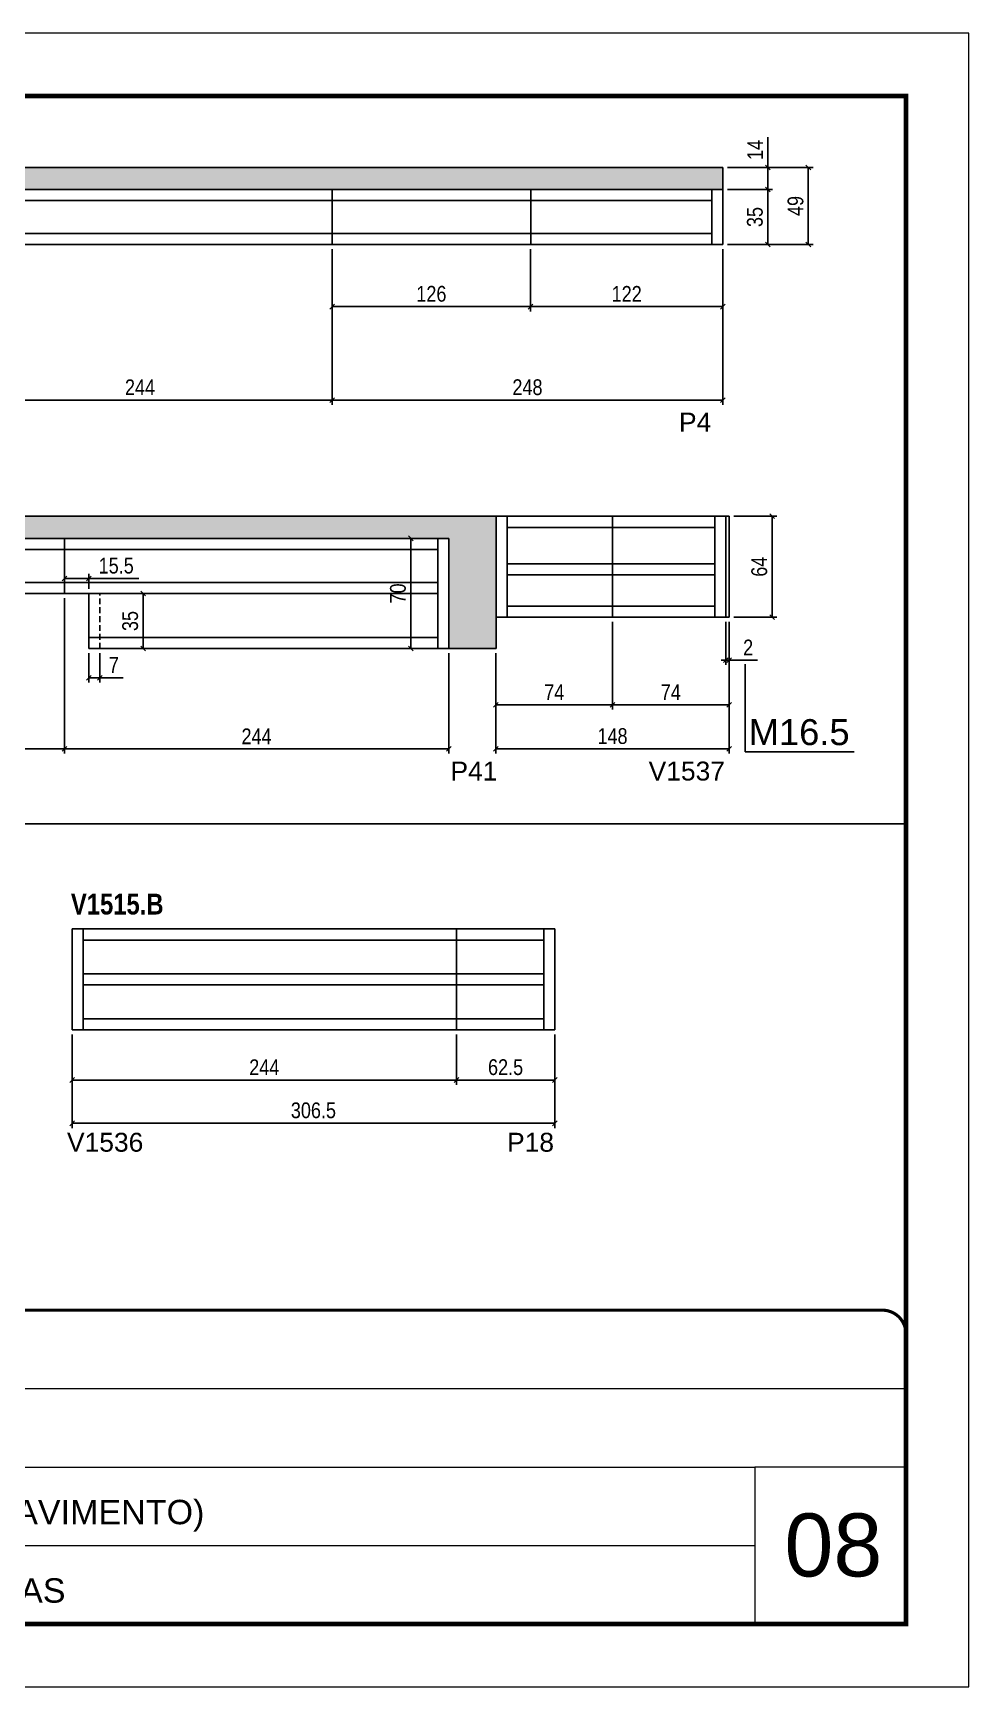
# Model space of a CAD drawing. Extents: x 3309 to 9563, y -2522 to 14608.
# Drawn here: x 8969 to 9563, y 12409 to 13459 of the extents above; entities that cross this region are included whole.
import ezdxf

# ---------------------------------------------------------------- set-up
doc = ezdxf.new("R2010")
doc.units = 0
for name, pattern in [('CONTINUO', [0]), ('DASHED', [0.75, 0.5, -0.25]), ('HIDDEN', [0.375, 0.25, -0.125])]:
    doc.linetypes.add(name, pattern=pattern)
for name, color, linetype in [('5', 5, 'Continuous'), ('COTA', 241, 'Continuous'), ('NOMENCLATURA', 7, 'Continuous'), ('Painéis', 200, 'Continuous'), ('SARR_2.2x7', 40, 'Continuous')]:
    doc.layers.add(name, color=color, linetype=linetype)
for name, color, linetype, lineweight in [('CARIMBO', 255, 'Continuous', 9), ('Folhas', 255, 'Continuous', 9), ('SARRAFO DE PRESSAO', 251, 'DASHED', 9)]:
    doc.layers.add(name, color=color, linetype=linetype, lineweight=lineweight)
doc.styles.add('ARIAL', font='arial.ttf')
doc.styles.add('COTA TECNICA', font='techl___.ttf', dxfattribs={"height": 10})
doc.styles.get("Standard").update_dxf_attribs({"font": 'arial.ttf'})
doc.styles.add('TECNICA', font='techb___.ttf', dxfattribs={"height": 10})
doc.dimstyles.new('PAINEL', dxfattribs={"dimtxt": 10, "dimasz": 3, "dimexe": 3, "dimexo": 3, "dimgap": 3, "dimtad": 1, "dimdec": 1, "dimzin": 12, "dimdsep": 46, "dimtxsty": 'COTA TECNICA', "dimblk1": 'OBLIQUE', "dimblk2": 'OBLIQUE', "dimsah": 1, "dimcen": 0.9, "dimclrd": 4, "dimclre": 4, "dimclrt": 240, "dimadec": 1, "dimazin": 3, "dimtfac": 1, "dimtdec": 1, "dimtmove": 0, "dimatfit": 3, "dimfxl": 1, "dimtolj": 1, "dimtzin": 12, "dimarcsym": 0})

# ---------------------------------------------------------------- blocks, each defined once
blk = doc.blocks.new('9999999999')
at = {"color": 30, "linetype": 'CONTINUO'}
for p, q in [((98564.6, 34379.6), (99584, 34379.6)), ((98564.6, 34329.8), (99488, 34329.8)), ((99584, 34329.8), (99488, 34329.8)), ((99488, 34329.8), (99488, 34230.2)), ((98564.6, 34280), (99488, 34280))]:
    blk.add_line(p, q, dxfattribs=at)
at = {"color": 30, "linetype": 'CONTINUO', "const_width": 2}
blk.add_lwpolyline([(99584, 34230.2), (99584, 34414.4, 0.414214), (99569, 34429.4), (98229, 34429.4, 0.414214), (98214, 34414.4), (98214, 34245.2, 0.414214), (98229, 34230.2), (99584, 34230.2)], format="xyb", dxfattribs=at)
at = {"layer": 'Folhas'}
blk.add_lwpolyline([(98139, 34190.2), (99624, 34190.2), (99624, 35240.2), (98139, 35240.2)], close=True, dxfattribs=at)
at = {"layer": 'Folhas', "color": 30, "const_width": 3}
blk.add_lwpolyline([(98214, 34230.2), (99584, 34230.2), (99584, 35200.2), (98214, 35200.2)], close=True, dxfattribs=at)
at = {"color": 7, "linetype": 'Continuous', "ltscale": 5, "style": 'ARIAL'}
for s, p in [('TIPO (7° AO 21° PAVIMENTO)', (98837.7, 34293.5)), ('LATERAIS DE VIGAS', (98837.7, 34243.7))]:
    blk.add_text(s, height=15.483, dxfattribs=at).set_placement(p)
blk = doc.blocks.new('_Oblique')
at = {"color": 0, "linetype": 'ByBlock', "lineweight": -2}
blk.add_line((-0.5, -0.5), (0.5, 0.5), dxfattribs=at)
blk = doc.blocks.new('*D1583')
at = {"layer": 'COTA', "color": 4, "lineweight": -2, "transparency": 16777216}
for p, q in [((8914.6, 13322), (8914.6, 13223.3)), ((9158.6, 13322), (9158.6, 13223.3)), ((8914.6, 13226.3), (9158.6, 13226.3))]:
    blk.add_line(p, q, dxfattribs=at)
at = {"layer": 'Defpoints', "color": 0, "transparency": 16777216}
for p in [(8914.6, 13325), (9158.6, 13325), (9158.6, 13226.3)]:
    blk.add_point(p, dxfattribs=at)
at = {"layer": 'COTA', "color": 4, "lineweight": -2, "transparency": 16777216, "xscale": 3, "yscale": 3, "zscale": 3, "rotation": 180}
blk.add_blockref('_Oblique', (8914.6, 13226.3), dxfattribs=at)
at = {"layer": 'COTA', "color": 4, "lineweight": -2, "transparency": 16777216, "xscale": 3, "yscale": 3, "zscale": 3}
blk.add_blockref('_Oblique', (9158.6, 13226.3), dxfattribs=at)
at = {"layer": 'COTA', "color": 240, "transparency": 16777216, "insert": (9036.6, 13234.4), "char_height": 10, "attachment_point": 5, "style": 'COTA TECNICA'}
blk.add_mtext('\\A1;244', dxfattribs=at)
blk = doc.blocks.new('*D1584')
at = {"layer": 'COTA', "color": 4, "lineweight": -2, "transparency": 16777216}
for p, q in [((9158.6, 13322), (9158.6, 13223.3)), ((9406.6, 13322), (9406.6, 13223.3)), ((9158.6, 13226.3), (9406.6, 13226.3))]:
    blk.add_line(p, q, dxfattribs=at)
at = {"layer": 'Defpoints', "color": 0, "transparency": 16777216}
for p in [(9158.6, 13325), (9406.6, 13325), (9406.6, 13226.3)]:
    blk.add_point(p, dxfattribs=at)
at = {"layer": 'COTA', "color": 4, "lineweight": -2, "transparency": 16777216, "xscale": 3, "yscale": 3, "zscale": 3, "rotation": 180}
blk.add_blockref('_Oblique', (9158.6, 13226.3), dxfattribs=at)
at = {"layer": 'COTA', "color": 4, "lineweight": -2, "transparency": 16777216, "xscale": 3, "yscale": 3, "zscale": 3}
blk.add_blockref('_Oblique', (9406.6, 13226.3), dxfattribs=at)
at = {"layer": 'COTA', "color": 240, "transparency": 16777216, "insert": (9282.6, 13234.4), "char_height": 10, "attachment_point": 5, "style": 'COTA TECNICA'}
blk.add_mtext('\\A1;248', dxfattribs=at)
blk = doc.blocks.new('*D1588')
at = {"layer": 'COTA', "color": 4, "lineweight": -2, "transparency": 16777216}
for p, q in [((9158.6, 13322), (9158.6, 13282.6)), ((9284.6, 13322), (9284.6, 13282.6)), ((9158.6, 13285.6), (9284.6, 13285.6))]:
    blk.add_line(p, q, dxfattribs=at)
at = {"layer": 'Defpoints', "color": 0, "transparency": 16777216}
for p in [(9158.6, 13325), (9284.6, 13325), (9284.6, 13285.6)]:
    blk.add_point(p, dxfattribs=at)
at = {"layer": 'COTA', "color": 4, "lineweight": -2, "transparency": 16777216, "xscale": 3, "yscale": 3, "zscale": 3, "rotation": 180}
blk.add_blockref('_Oblique', (9158.6, 13285.6), dxfattribs=at)
at = {"layer": 'COTA', "color": 4, "lineweight": -2, "transparency": 16777216, "xscale": 3, "yscale": 3, "zscale": 3}
blk.add_blockref('_Oblique', (9284.6, 13285.6), dxfattribs=at)
at = {"layer": 'COTA', "color": 240, "transparency": 16777216, "insert": (9221.6, 13293.7), "char_height": 10, "attachment_point": 5, "style": 'COTA TECNICA'}
blk.add_mtext('\\A1;126', dxfattribs=at)
blk = doc.blocks.new('*D1589')
at = {"layer": 'COTA', "color": 4, "lineweight": -2, "transparency": 16777216}
for p, q in [((9284.6, 13322), (9284.6, 13282.6)), ((9406.6, 13322), (9406.6, 13282.6)), ((9284.6, 13285.6), (9406.6, 13285.6))]:
    blk.add_line(p, q, dxfattribs=at)
at = {"layer": 'Defpoints', "color": 0, "transparency": 16777216}
for p in [(9284.6, 13325), (9406.6, 13325), (9406.6, 13285.6)]:
    blk.add_point(p, dxfattribs=at)
at = {"layer": 'COTA', "color": 4, "lineweight": -2, "transparency": 16777216, "xscale": 3, "yscale": 3, "zscale": 3, "rotation": 180}
blk.add_blockref('_Oblique', (9284.6, 13285.6), dxfattribs=at)
at = {"layer": 'COTA', "color": 4, "lineweight": -2, "transparency": 16777216, "xscale": 3, "yscale": 3, "zscale": 3}
blk.add_blockref('_Oblique', (9406.6, 13285.6), dxfattribs=at)
at = {"layer": 'COTA', "color": 240, "transparency": 16777216, "insert": (9345.6, 13293.7), "char_height": 10, "attachment_point": 5, "style": 'COTA TECNICA'}
blk.add_mtext('\\A1;122', dxfattribs=at)
blk = doc.blocks.new('*D1591')
at = {"layer": 'COTA', "color": 4, "lineweight": -2, "transparency": 16777216}
for p, q in [((9409.6, 13360), (9438.2, 13360)), ((9435.2, 13360), (9435.2, 13325)), ((9409.6, 13325), (9438.2, 13325))]:
    blk.add_line(p, q, dxfattribs=at)
at = {"layer": 'Defpoints', "color": 0, "transparency": 16777216}
for p in [(9406.6, 13360), (9406.6, 13325), (9435.2, 13325)]:
    blk.add_point(p, dxfattribs=at)
at = {"layer": 'COTA', "color": 4, "lineweight": -2, "transparency": 16777216, "xscale": 3, "yscale": 3, "zscale": 3}
for p, rotation in [((9435.2, 13360), 90), ((9435.2, 13325), 270)]:
    blk.add_blockref('_Oblique', p, dxfattribs=dict(at, rotation=rotation))
at = {"layer": 'COTA', "color": 240, "transparency": 16777216, "insert": (9427, 13342.5), "char_height": 10, "attachment_point": 5, "rotation": 90, "style": 'COTA TECNICA'}
blk.add_mtext('\\A1;35', dxfattribs=at)
blk = doc.blocks.new('*D1592')
at = {"layer": 'COTA', "color": 4, "lineweight": -2, "transparency": 16777216}
for p, q in [((9435.2, 13374), (9435.2, 13393.1)), ((9409.6, 13374), (9438.2, 13374)), ((9435.2, 13360), (9435.2, 13374)), ((9409.6, 13360), (9438.2, 13360))]:
    blk.add_line(p, q, dxfattribs=at)
at = {"layer": 'Defpoints', "color": 0, "transparency": 16777216}
for p in [(9406.6, 13374), (9435.2, 13374), (9406.6, 13360)]:
    blk.add_point(p, dxfattribs=at)
at = {"layer": 'COTA', "color": 4, "lineweight": -2, "transparency": 16777216, "xscale": 3, "yscale": 3, "zscale": 3}
for p, rotation in [((9435.2, 13374), 90), ((9435.2, 13360), 270)]:
    blk.add_blockref('_Oblique', p, dxfattribs=dict(at, rotation=rotation))
at = {"layer": 'COTA', "color": 240, "transparency": 16777216, "insert": (9427.2, 13385.1), "char_height": 10, "attachment_point": 5, "rotation": 90, "style": 'COTA TECNICA'}
blk.add_mtext('\\A1;14', dxfattribs=at)
blk = doc.blocks.new('*D1593')
at = {"layer": 'COTA', "color": 4, "lineweight": -2, "transparency": 16777216}
for p, q in [((9409.6, 13374), (9463.9, 13374)), ((9460.9, 13325), (9460.9, 13374)), ((9409.6, 13325), (9463.9, 13325))]:
    blk.add_line(p, q, dxfattribs=at)
at = {"layer": 'Defpoints', "color": 0, "transparency": 16777216}
for p in [(9406.6, 13374), (9460.9, 13374), (9406.6, 13325)]:
    blk.add_point(p, dxfattribs=at)
at = {"layer": 'COTA', "color": 4, "lineweight": -2, "transparency": 16777216, "xscale": 3, "yscale": 3, "zscale": 3}
for p, rotation in [((9460.9, 13374), 90), ((9460.9, 13325), 270)]:
    blk.add_blockref('_Oblique', p, dxfattribs=dict(at, rotation=rotation))
at = {"layer": 'COTA', "color": 240, "transparency": 16777216, "insert": (9452.8, 13349.5), "char_height": 10, "attachment_point": 5, "rotation": 90, "style": 'COTA TECNICA'}
blk.add_mtext('\\A1;49', dxfattribs=at)
blk = doc.blocks.new('*D1594')
at = {"layer": 'COTA', "color": 4, "lineweight": -2, "transparency": 16777216}
for p, q in [((9413.6, 13152.5), (9440.9, 13152.5)), ((9437.9, 13088.5), (9437.9, 13152.5)), ((9413.6, 13088.5), (9440.9, 13088.5))]:
    blk.add_line(p, q, dxfattribs=at)
at = {"layer": 'Defpoints', "color": 0, "transparency": 16777216}
for p in [(9410.6, 13152.5), (9437.9, 13152.5), (9410.6, 13088.5)]:
    blk.add_point(p, dxfattribs=at)
at = {"layer": 'COTA', "color": 4, "lineweight": -2, "transparency": 16777216, "xscale": 3, "yscale": 3, "zscale": 3}
for p, rotation in [((9437.9, 13152.5), 90), ((9437.9, 13088.5), 270)]:
    blk.add_blockref('_Oblique', p, dxfattribs=dict(at, rotation=rotation))
at = {"layer": 'COTA', "color": 240, "transparency": 16777216, "insert": (9429.8, 13120.5), "char_height": 10, "attachment_point": 5, "rotation": 90, "style": 'COTA TECNICA'}
blk.add_mtext('\\A1;64', dxfattribs=at)
blk = doc.blocks.new('*D1595')
at = {"layer": 'COTA', "color": 4, "lineweight": -2, "transparency": 16777216}
for p, q in [((9410.6, 13085.5), (9410.6, 13001.8)), ((9262.6, 13065.5), (9262.6, 13001.8)), ((9410.6, 13004.8), (9262.6, 13004.8))]:
    blk.add_line(p, q, dxfattribs=at)
at = {"layer": 'Defpoints', "color": 0, "transparency": 16777216}
for p in [(9410.6, 13088.5), (9262.6, 13068.5), (9262.6, 13004.8)]:
    blk.add_point(p, dxfattribs=at)
at = {"layer": 'COTA', "color": 4, "lineweight": -2, "transparency": 16777216, "xscale": 3, "yscale": 3, "zscale": 3, "rotation": 180}
blk.add_blockref('_Oblique', (9262.6, 13004.8), dxfattribs=at)
at = {"layer": 'COTA', "color": 4, "lineweight": -2, "transparency": 16777216, "xscale": 3, "yscale": 3, "zscale": 3}
blk.add_blockref('_Oblique', (9410.6, 13004.8), dxfattribs=at)
at = {"layer": 'COTA', "color": 240, "transparency": 16777216, "insert": (9336.6, 13012.9), "char_height": 10, "attachment_point": 5, "style": 'COTA TECNICA'}
blk.add_mtext('\\A1;148', dxfattribs=at)
blk = doc.blocks.new('*D1597')
at = {"layer": 'COTA', "color": 4, "lineweight": -2, "transparency": 16777216}
for p, q in [((9336.6, 13085.5), (9336.6, 13029.8)), ((9410.6, 13085.5), (9410.6, 13029.8)), ((9410.6, 13032.8), (9336.6, 13032.8))]:
    blk.add_line(p, q, dxfattribs=at)
at = {"layer": 'Defpoints', "color": 0, "transparency": 16777216}
for p in [(9336.6, 13088.5), (9410.6, 13088.5), (9336.6, 13032.8)]:
    blk.add_point(p, dxfattribs=at)
at = {"layer": 'COTA', "color": 4, "lineweight": -2, "transparency": 16777216, "xscale": 3, "yscale": 3, "zscale": 3, "rotation": 180}
blk.add_blockref('_Oblique', (9336.6, 13032.8), dxfattribs=at)
at = {"layer": 'COTA', "color": 4, "lineweight": -2, "transparency": 16777216, "xscale": 3, "yscale": 3, "zscale": 3}
blk.add_blockref('_Oblique', (9410.6, 13032.8), dxfattribs=at)
at = {"layer": 'COTA', "color": 240, "transparency": 16777216, "insert": (9373.6, 13040.8), "char_height": 10, "attachment_point": 5, "style": 'COTA TECNICA'}
blk.add_mtext('\\A1;74', dxfattribs=at)
blk = doc.blocks.new('*D1598')
at = {"layer": 'COTA', "color": 4, "lineweight": -2, "transparency": 16777216}
for p, q in [((9336.6, 13085.5), (9336.6, 13029.8)), ((9262.6, 13065.5), (9262.6, 13029.8)), ((9336.6, 13032.8), (9262.6, 13032.8))]:
    blk.add_line(p, q, dxfattribs=at)
at = {"layer": 'Defpoints', "color": 0, "transparency": 16777216}
for p in [(9336.6, 13088.5), (9262.6, 13068.5), (9262.6, 13032.8)]:
    blk.add_point(p, dxfattribs=at)
at = {"layer": 'COTA', "color": 4, "lineweight": -2, "transparency": 16777216, "xscale": 3, "yscale": 3, "zscale": 3, "rotation": 180}
blk.add_blockref('_Oblique', (9262.6, 13032.8), dxfattribs=at)
at = {"layer": 'COTA', "color": 4, "lineweight": -2, "transparency": 16777216, "xscale": 3, "yscale": 3, "zscale": 3}
blk.add_blockref('_Oblique', (9336.6, 13032.8), dxfattribs=at)
at = {"layer": 'COTA', "color": 240, "transparency": 16777216, "insert": (9299.6, 13040.8), "char_height": 10, "attachment_point": 5, "style": 'COTA TECNICA'}
blk.add_mtext('\\A1;74', dxfattribs=at)
blk = doc.blocks.new('*D1596')
at = {"layer": 'COTA', "color": 4, "lineweight": -2, "transparency": 16777216}
for p, q in [((8988.6, 13100.5), (8988.6, 13001.8)), ((9232.6, 13065.5), (9232.6, 13001.8)), ((9232.6, 13004.8), (8988.6, 13004.8))]:
    blk.add_line(p, q, dxfattribs=at)
at = {"layer": 'Defpoints', "color": 0, "transparency": 16777216}
for p in [(8988.6, 13103.5), (9232.6, 13068.5), (8988.6, 13004.8)]:
    blk.add_point(p, dxfattribs=at)
at = {"layer": 'COTA', "color": 4, "lineweight": -2, "transparency": 16777216, "xscale": 3, "yscale": 3, "zscale": 3, "rotation": 180}
blk.add_blockref('_Oblique', (8988.6, 13004.8), dxfattribs=at)
at = {"layer": 'COTA', "color": 4, "lineweight": -2, "transparency": 16777216, "xscale": 3, "yscale": 3, "zscale": 3}
blk.add_blockref('_Oblique', (9232.6, 13004.8), dxfattribs=at)
at = {"layer": 'COTA', "color": 240, "transparency": 16777216, "insert": (9110.6, 13012.8), "char_height": 10, "attachment_point": 5, "style": 'COTA TECNICA'}
blk.add_mtext('\\A1;244', dxfattribs=at)
blk = doc.blocks.new('*D1605')
at = {"layer": 'COTA', "color": 4, "lineweight": -2, "transparency": 16777216}
for p, q in [((8744.6, 13100.5), (8744.6, 13001.8)), ((8988.6, 13100.5), (8988.6, 13001.8)), ((8988.6, 13004.8), (8744.6, 13004.8))]:
    blk.add_line(p, q, dxfattribs=at)
at = {"layer": 'Defpoints', "color": 0, "transparency": 16777216}
for p in [(8744.6, 13103.5), (8988.6, 13103.5), (8744.6, 13004.8)]:
    blk.add_point(p, dxfattribs=at)
at = {"layer": 'COTA', "color": 4, "lineweight": -2, "transparency": 16777216, "xscale": 3, "yscale": 3, "zscale": 3, "rotation": 180}
blk.add_blockref('_Oblique', (8744.6, 13004.8), dxfattribs=at)
at = {"layer": 'COTA', "color": 4, "lineweight": -2, "transparency": 16777216, "xscale": 3, "yscale": 3, "zscale": 3}
blk.add_blockref('_Oblique', (8988.6, 13004.8), dxfattribs=at)
at = {"layer": 'COTA', "color": 240, "transparency": 16777216, "insert": (8866.6, 13012.8), "char_height": 10, "attachment_point": 5, "style": 'COTA TECNICA'}
blk.add_mtext('\\A1;244', dxfattribs=at)
blk = doc.blocks.new('*D1607')
at = {"layer": 'COTA', "color": 4, "lineweight": -2, "transparency": 16777216}
for p, q in [((8988.6, 13106.5), (8988.6, 13116)), ((9004.1, 13106.5), (9004.1, 13116)), ((8988.6, 13113), (9004.1, 13113)), ((9004.1, 13113), (9035.9, 13113))]:
    blk.add_line(p, q, dxfattribs=at)
at = {"layer": 'Defpoints', "color": 0, "transparency": 16777216}
for p in [(9004.1, 13113), (8988.6, 13103.5), (9004.1, 13103.5)]:
    blk.add_point(p, dxfattribs=at)
at = {"layer": 'COTA', "color": 4, "lineweight": -2, "transparency": 16777216, "xscale": 3, "yscale": 3, "zscale": 3, "rotation": 180}
blk.add_blockref('_Oblique', (8988.6, 13113), dxfattribs=at)
at = {"layer": 'COTA', "color": 4, "lineweight": -2, "transparency": 16777216, "xscale": 3, "yscale": 3, "zscale": 3}
blk.add_blockref('_Oblique', (9004.1, 13113), dxfattribs=at)
at = {"layer": 'COTA', "color": 240, "transparency": 16777216, "insert": (9021.5, 13121.1), "char_height": 10, "attachment_point": 5, "style": 'COTA TECNICA'}
blk.add_mtext('\\A1;15.5', dxfattribs=at)
blk = doc.blocks.new('*D1608')
at = {"layer": 'COTA', "color": 4, "lineweight": -2, "transparency": 16777216}
for p, q in [((9004.1, 13065.5), (9004.1, 13047)), ((9011.1, 13065.5), (9011.1, 13047)), ((9004.1, 13050), (9011.1, 13050)), ((9011.1, 13050), (9025.9, 13050))]:
    blk.add_line(p, q, dxfattribs=at)
at = {"layer": 'Defpoints', "color": 0, "transparency": 16777216}
for p in [(9004.1, 13068.5), (9011.1, 13068.5), (9011.1, 13050)]:
    blk.add_point(p, dxfattribs=at)
at = {"layer": 'COTA', "color": 4, "lineweight": -2, "transparency": 16777216, "xscale": 3, "yscale": 3, "zscale": 3, "rotation": 180}
blk.add_blockref('_Oblique', (9004.1, 13050), dxfattribs=at)
at = {"layer": 'COTA', "color": 4, "lineweight": -2, "transparency": 16777216, "xscale": 3, "yscale": 3, "zscale": 3}
blk.add_blockref('_Oblique', (9011.1, 13050), dxfattribs=at)
at = {"layer": 'COTA', "color": 240, "transparency": 16777216, "insert": (9020, 13058.1), "char_height": 10, "attachment_point": 5, "style": 'COTA TECNICA'}
blk.add_mtext('\\A1;7', dxfattribs=at)
blk = doc.blocks.new('*D1609')
at = {"layer": 'COTA', "color": 4, "lineweight": -2, "transparency": 16777216}
for p, q in [((9014.1, 13103.5), (9041.6, 13103.5)), ((9038.6, 13103.5), (9038.6, 13068.5)), ((9014.1, 13068.5), (9041.6, 13068.5))]:
    blk.add_line(p, q, dxfattribs=at)
at = {"layer": 'Defpoints', "color": 0, "transparency": 16777216}
for p in [(9011.1, 13103.5), (9011.1, 13068.5), (9038.6, 13068.5)]:
    blk.add_point(p, dxfattribs=at)
at = {"layer": 'COTA', "color": 4, "lineweight": -2, "transparency": 16777216, "xscale": 3, "yscale": 3, "zscale": 3}
for p, rotation in [((9038.6, 13103.5), 90), ((9038.6, 13068.5), 270)]:
    blk.add_blockref('_Oblique', p, dxfattribs=dict(at, rotation=rotation))
at = {"layer": 'COTA', "color": 240, "transparency": 16777216, "insert": (9030.4, 13086), "char_height": 10, "attachment_point": 5, "rotation": 90, "style": 'COTA TECNICA'}
blk.add_mtext('\\A1;35', dxfattribs=at)
blk = doc.blocks.new('*D1604')
at = {"layer": 'COTA', "color": 4, "lineweight": -2, "transparency": 16777216}
for p, q in [((9222.6, 13138.5), (9205.5, 13138.5)), ((9208.5, 13068.5), (9208.5, 13138.5)), ((9222.6, 13068.5), (9205.5, 13068.5))]:
    blk.add_line(p, q, dxfattribs=at)
at = {"layer": 'Defpoints', "color": 0, "transparency": 16777216}
for p in [(9208.5, 13138.5), (9225.6, 13138.5), (9225.6, 13068.5)]:
    blk.add_point(p, dxfattribs=at)
at = {"layer": 'COTA', "color": 4, "lineweight": -2, "transparency": 16777216, "xscale": 3, "yscale": 3, "zscale": 3}
for p, rotation in [((9208.5, 13138.5), 90), ((9208.5, 13068.5), 270)]:
    blk.add_blockref('_Oblique', p, dxfattribs=dict(at, rotation=rotation))
at = {"layer": 'COTA', "color": 240, "transparency": 16777216, "insert": (9200.4, 13103.5), "char_height": 10, "attachment_point": 5, "rotation": 90, "style": 'COTA TECNICA'}
blk.add_mtext('\\A1;70', dxfattribs=at)
blk = doc.blocks.new('*D1612')
at = {"layer": 'COTA', "color": 4, "lineweight": -2, "transparency": 16777216}
for p, q in [((9408.6, 13085.5), (9408.6, 13058.2)), ((9410.6, 13085.5), (9410.6, 13058.2)), ((9408.6, 13061.2), (9405.6, 13061.2)), ((9408.6, 13061.2), (9410.6, 13061.2)), ((9410.6, 13061.2), (9428.7, 13061.2))]:
    blk.add_line(p, q, dxfattribs=at)
at = {"layer": 'Defpoints', "color": 0, "transparency": 16777216}
for p in [(9408.6, 13088.5), (9410.6, 13088.5), (9410.6, 13061.2)]:
    blk.add_point(p, dxfattribs=at)
at = {"layer": 'COTA', "color": 4, "lineweight": -2, "transparency": 16777216, "xscale": 3, "yscale": 3, "zscale": 3}
blk.add_blockref('_Oblique', (9408.6, 13061.2), dxfattribs=at)
at = {"layer": 'COTA', "color": 4, "lineweight": -2, "transparency": 16777216, "xscale": 3, "yscale": 3, "zscale": 3, "rotation": 180}
blk.add_blockref('_Oblique', (9410.6, 13061.2), dxfattribs=at)
at = {"layer": 'COTA', "color": 240, "transparency": 16777216, "insert": (9422.7, 13069.2), "char_height": 10, "attachment_point": 5, "style": 'COTA TECNICA'}
blk.add_mtext('\\A1;2', dxfattribs=at)
blk = doc.blocks.new('*D1882')
at = {"layer": 'COTA', "color": 4, "lineweight": -2, "transparency": 16777216}
for p, q in [((8993.5, 12823.5), (8993.5, 12764.1)), ((9300, 12823.5), (9300, 12764.1)), ((8993.5, 12767.1), (9300, 12767.1))]:
    blk.add_line(p, q, dxfattribs=at)
at = {"layer": 'Defpoints', "color": 0, "transparency": 16777216}
for p in [(8993.5, 12826.5), (9300, 12826.5), (9300, 12767.1)]:
    blk.add_point(p, dxfattribs=at)
at = {"layer": 'COTA', "color": 4, "lineweight": -2, "transparency": 16777216, "xscale": 3, "yscale": 3, "zscale": 3, "rotation": 180}
blk.add_blockref('_Oblique', (8993.5, 12767.1), dxfattribs=at)
at = {"layer": 'COTA', "color": 4, "lineweight": -2, "transparency": 16777216, "xscale": 3, "yscale": 3, "zscale": 3}
blk.add_blockref('_Oblique', (9300, 12767.1), dxfattribs=at)
at = {"layer": 'COTA', "color": 240, "transparency": 16777216, "insert": (9146.7, 12775.3), "char_height": 10, "attachment_point": 5, "style": 'COTA TECNICA'}
blk.add_mtext('\\A1;306.5', dxfattribs=at)
blk = doc.blocks.new('*D1883')
at = {"layer": 'COTA', "color": 4, "lineweight": -2, "transparency": 16777216}
for p, q in [((8993.5, 12823.5), (8993.5, 12791.6)), ((9237.5, 12823.5), (9237.5, 12791.6)), ((8993.5, 12794.6), (9237.5, 12794.6))]:
    blk.add_line(p, q, dxfattribs=at)
at = {"layer": 'Defpoints', "color": 0, "transparency": 16777216}
for p in [(8993.5, 12826.5), (9237.5, 12826.5), (9237.5, 12794.6)]:
    blk.add_point(p, dxfattribs=at)
at = {"layer": 'COTA', "color": 4, "lineweight": -2, "transparency": 16777216, "xscale": 3, "yscale": 3, "zscale": 3, "rotation": 180}
blk.add_blockref('_Oblique', (8993.5, 12794.6), dxfattribs=at)
at = {"layer": 'COTA', "color": 4, "lineweight": -2, "transparency": 16777216, "xscale": 3, "yscale": 3, "zscale": 3}
blk.add_blockref('_Oblique', (9237.5, 12794.6), dxfattribs=at)
at = {"layer": 'COTA', "color": 240, "transparency": 16777216, "insert": (9115.5, 12802.7), "char_height": 10, "attachment_point": 5, "style": 'COTA TECNICA'}
blk.add_mtext('\\A1;244', dxfattribs=at)
blk = doc.blocks.new('*D1884')
at = {"layer": 'COTA', "color": 4, "lineweight": -2, "transparency": 16777216}
for p, q in [((9237.5, 12823.5), (9237.5, 12791.6)), ((9300, 12823.5), (9300, 12791.6)), ((9237.5, 12794.6), (9300, 12794.6))]:
    blk.add_line(p, q, dxfattribs=at)
at = {"layer": 'Defpoints', "color": 0, "transparency": 16777216}
for p in [(9237.5, 12826.5), (9300, 12826.5), (9300, 12794.6)]:
    blk.add_point(p, dxfattribs=at)
at = {"layer": 'COTA', "color": 4, "lineweight": -2, "transparency": 16777216, "xscale": 3, "yscale": 3, "zscale": 3, "rotation": 180}
blk.add_blockref('_Oblique', (9237.5, 12794.6), dxfattribs=at)
at = {"layer": 'COTA', "color": 4, "lineweight": -2, "transparency": 16777216, "xscale": 3, "yscale": 3, "zscale": 3}
blk.add_blockref('_Oblique', (9300, 12794.6), dxfattribs=at)
at = {"layer": 'COTA', "color": 240, "transparency": 16777216, "insert": (9268.7, 12802.7), "char_height": 10, "attachment_point": 5, "style": 'COTA TECNICA'}
blk.add_mtext('\\A1;62.5', dxfattribs=at)

msp = doc.modelspace()

# ---------------------------------------------------------------- hatches: boundary and pattern name
at = {"layer": 'COTA'}
h = msp.add_hatch(dxfattribs=at)
h.set_pattern_fill('AR-CONC', color=256, scale=0.03)
h.set_pattern_definition([(50, (-49.0637, 0), (5.4655401, -0.4781726), [0.5715, -6.2865]), (355, (-49.0637, 0), (-1.0573026, 5.7317054), [0.4572, -5.0292175]), (100.451445, (-48.608, -0.04), (4.4082374, 5.2535326), [0.4857003, -5.3427073]), (46.1842, (-49.0637, 1.524), (8.1323712, -1.2612698), [0.85725, -9.42975]), (96.63556, (-48.386, 1.419), (7.122124, 7.4227837), [0.7285507, -8.0140682]), (351.18415, (-49.064, 1.524), (7.122124, 7.4227837), [0.685799, -7.543792]), (21, (-48.3017, 1.143), (4.5484317, -3.067956), [0.5715, -6.2865]), (326, (-48.3017, 1.143), (1.8540609, 5.525639), [0.4572, -5.0292]), (71.451445, (-47.9226, 0.8873), (6.4024926, 2.457683), [0.4857003, -5.3426981]), (37.5, (-49.0637, 0), (0.0926581, 2.53665117), [0, -4.96824, 0, -5.1054, 0, -5.04825]), (7.5, (-49.0637, 0), (2.00458988, 3.00541724), [0, -2.91084, 0, -4.85394, 0, -1.92405]), (327.5, (-50.763, 0), (4.06771786, -0.17186232), [0, -1.905, 0, -5.9436, 0, -7.8867]), (317.5, (-51.525, 0), (4.44387544, 0.7627947), [0, -2.4765, 0, -3.94716, 0, -5.6007])])
h.paths.add_polyline_path([(8640.64, 13310.02), (8640.64, 13290.02), (8670.64, 13290.02), (8670.64, 13360.02), (9406.64, 13360.02), (9406.64, 13374.02), (8496.64, 13374.02), (8496.64, 13358.02), (8640.64, 13358.02)])
h = msp.add_hatch(dxfattribs=at)
h.set_pattern_fill('AR-CONC', color=256, scale=0.03)
h.paths.add_polyline_path([(9232.64, 13068.48), (9262.64, 13068.48), (9262.64, 13088.48), (9262.64, 13152.48), (8496.64, 13152.48), (8496.64, 13138.48), (9232.64, 13138.48)])

# ---------------------------------------------------------------- linework, layer by layer
for p, q in [((8496.64, 13374.02), (9406.64, 13374.02)), ((9406.64, 13360.02), (9406.64, 13374.02)), ((9262.64, 13152.48), (8496.64, 13152.48)), ((9262.64, 13088.48), (9262.64, 13068.48)), ((9262.64, 13068.48), (9232.64, 13068.48)), ((8152.87, 12957.23), (9522.87, 12957.23))]:
    msp.add_line(p, q, dxfattribs=at)
at = {"layer": 'NOMENCLATURA', "linetype": 'Continuous'}
for p, q in [((9420.84, 13003.01), (9420.84, 13058.65)), ((9489.93, 13003.01), (9420.84, 13003.01))]:
    msp.add_line(p, q, dxfattribs=at)
at = {"layer": 'Painéis', "linetype": 'ByBlock'}
for p, q in [((8670.64, 13360.02), (9406.64, 13360.02)), ((9158.64, 13360.02), (9158.64, 13325.02)), ((9284.64, 13360.02), (9284.64, 13325.02)), ((9406.64, 13360.02), (9406.64, 13325.02)), ((8899.14, 13325.02), (9406.64, 13325.02)), ((9410.64, 13152.48), (9262.64, 13152.48)), ((9262.64, 13152.48), (9262.64, 13088.48)), ((9336.64, 13088.48), (9336.64, 13152.48)), ((9408.64, 13088.48), (9408.64, 13152.48)), ((9410.64, 13088.48), (9410.64, 13152.48)), ((9232.64, 13138.48), (8496.64, 13138.48)), ((8988.64, 13138.48), (8988.64, 13103.48)), ((9232.64, 13068.48), (9232.64, 13138.48)), ((9004.14, 13103.48), (8496.64, 13103.48)), ((9004.14, 13103.48), (9004.14, 13068.48)), ((9262.64, 13088.48), (9410.64, 13088.48)), ((9004.14, 13068.48), (9232.64, 13068.48)), ((9299.95, 12890.48, 0), (8993.45, 12890.48, 0)), ((8993.45, 12890.48, 0), (8993.45, 12826.48, 0)), ((9237.45, 12890.48, 0), (9237.45, 12826.48, 0)), ((9299.95, 12826.48, 0), (9299.95, 12890.48, 0)), ((8993.45, 12826.48, 0), (9299.95, 12826.48, 0))]:
    msp.add_line(p, q, dxfattribs=at)
at = {"layer": 'SARR_2.2x7', "linetype": 'Continuous'}
for p, q in [((9399.64, 13360.02), (9399.64, 13325.02)), ((9158.64, 13353.02), (8914.64, 13353.02)), ((9399.64, 13353.02), (9158.64, 13353.02)), ((9158.64, 13332.02), (8914.64, 13332.02)), ((9399.64, 13332.02), (9158.64, 13332.02)), ((9269.64, 13088.48), (9269.64, 13152.48)), ((9401.64, 13088.48), (9401.64, 13152.48)), ((9225.64, 13068.48), (9225.64, 13138.48)), ((9269.64, 13145.48), (9336.64, 13145.48)), ((9336.64, 13145.48), (9401.64, 13145.48)), ((8744.64, 13131.48), (8988.64, 13131.48)), ((8988.64, 13131.48), (9225.64, 13131.48)), ((9269.64, 13122.41), (9336.64, 13122.41)), ((9269.64, 13115.41), (9336.64, 13115.41)), ((9336.64, 13122.41), (9401.64, 13122.41)), ((9336.64, 13115.41), (9401.64, 13115.41)), ((8744.64, 13110.48), (8988.64, 13110.48)), ((8988.64, 13110.48), (9225.64, 13110.48)), ((9004.14, 13103.48), (9225.64, 13103.48)), ((9269.64, 13095.48), (9336.64, 13095.48)), ((9336.64, 13095.48), (9401.64, 13095.48)), ((9004.14, 13075.48), (9225.64, 13075.48)), ((9000.45, 12826.48, 0), (9000.45, 12890.48, 0)), ((9292.95, 12826.48, 0), (9292.95, 12890.48, 0)), ((9000.45, 12883.48, 0), (9237.45, 12883.48, 0)), ((9237.45, 12883.48, 0), (9292.95, 12883.48, 0)), ((9000.45, 12862.03, 0), (9237.45, 12862.03, 0)), ((9000.45, 12855.03, 0), (9237.45, 12855.03, 0)), ((9237.45, 12862.03, 0), (9292.95, 12862.03, 0)), ((9237.45, 12855.03, 0), (9292.95, 12855.03, 0)), ((9000.45, 12833.48, 0), (9237.45, 12833.48, 0)), ((9237.45, 12833.48, 0), (9292.95, 12833.48, 0))]:
    msp.add_line(p, q, dxfattribs=at)
at = {"layer": 'SARR_2.2x7', "linetype": 'HIDDEN', "ltscale": 15}
msp.add_line((9011.14, 13068.48), (9011.14, 13103.48), dxfattribs=at)

# ---------------------------------------------------------------- block references
at = {"layer": 'SARRAFO DE PRESSAO', "color": 6, "linetype": 'ByBlock'}
msp.add_blockref('9999999999', (-90061.11, -21780.92), dxfattribs=at)

# ---------------------------------------------------------------- texts
at = {"layer": '5', "linetype": 'Continuous'}
for s, rotation, p in [('P4', 359.99996, (9378.79, 13206.29)), ('P41', 0.00004, (9233.7, 12984.75)), ('V1537', 0.00004, (9359.52, 12984.75)), ('V1536', 0.00004, (8990.26, 12749.09, 0)), ('P18', 0.00004, (9269.63, 12749.09, 0))]:
    msp.add_text(s, height=12, rotation=rotation, dxfattribs=at).set_placement(p)
at = {"layer": 'CARIMBO', "style": 'ARIAL'}
msp.add_text('08', height=40, dxfattribs=at).set_placement((9445.73, 12479.43))
at = {"layer": 'NOMENCLATURA', "linetype": 'Continuous'}
msp.add_text('M16.5', height=16.5, dxfattribs=at).set_placement((9423.07, 13007.21))
at = {"layer": 'NOMENCLATURA', "style": 'TECNICA'}
msp.add_text('V1515.B', height=13.2, dxfattribs=at).set_placement((8992.73, 12899.67, 0))

# ---------------------------------------------------------------- dimensions: what is measured, and where the dimension line sits
at = {"layer": 'COTA'}
for base, p1, p2, angle, picture, middle in [((9435.22, 13374.02), (9406.64, 13360.02), (9406.64, 13374.02), 90, '*D1592', (9427.15, 13385.07)), ((9460.92, 13374.02), (9406.64, 13325.02), (9406.64, 13374.02), 90, '*D1593', (9452.82, 13349.52)), ((9435.22, 13325.02), (9406.64, 13360.02), (9406.64, 13325.02), 90, '*D1591', (9427.01, 13342.52)), ((9437.94, 13152.48), (9410.64, 13088.48), (9410.64, 13152.48), 90, '*D1594', (9429.84, 13120.48)), ((9208.53, 13138.48), (9225.64, 13068.48), (9225.64, 13138.48), 90, '*D1604', (9200.43, 13103.48)), ((9004.14, 13113.04), (8988.64, 13103.48), (9004.14, 13103.48), 180, '*D1607', (9021.53, 13121.15)), ((9038.61, 13068.48), (9011.14, 13103.48), (9011.14, 13068.48), 90, '*D1609', (9030.39, 13085.98)), ((8744.64, 13004.76), (8988.64, 13103.48), (8744.64, 13103.48), 180, '*D1605', (8866.64, 13012.84)), ((8988.64, 13004.76), (9232.64, 13068.48), (8988.64, 13103.48), 180, '*D1596', (9110.64, 13012.84)), ((9262.64, 13004.76), (9410.64, 13088.48), (9262.64, 13068.48), 180, '*D1595', (9336.64, 13012.86)), ((9336.64, 13032.75), (9410.64, 13088.48), (9336.64, 13088.48), 180, '*D1597', (9373.64, 13040.83)), ((9011.14, 13050.02), (9004.14, 13068.48), (9011.14, 13068.48), 180, '*D1608', (9020, 13058.1)), ((9299.95, 12767.1, 0), (8993.45, 12826.48, 0), (9299.95, 12826.48, 0), 180, '*D1882', (9146.7, 12775.32, 0))]:
    dim = msp.add_linear_dim(base=base, p1=p1, p2=p2, angle=angle, dimstyle='PAINEL', dxfattribs=at)
    dim.commit()
    dim.dimension.update_dxf_attribs({"geometry": picture, "text_midpoint": middle})
for base, p1, p2, picture, middle in [((9158.64, 13226.3), (8914.64, 13325.02), (9158.64, 13325.02), '*D1583', (9036.64, 13234.37)), ((9284.64, 13285.6), (9158.64, 13325.02), (9284.64, 13325.02), '*D1588', (9221.64, 13293.71)), ((9410.64, 13061.16), (9408.64, 13088.48), (9410.64, 13088.48), '*D1612', (9422.69, 13069.16)), ((9237.45, 12794.58, 0), (8993.45, 12826.48, 0), (9237.45, 12826.48, 0), '*D1883', (9115.45, 12802.65, 0))]:
    dim = msp.add_linear_dim(base=base, p1=p1, p2=p2, dimstyle='PAINEL', dxfattribs=at)
    dim.commit()
    dim.dimension.update_dxf_attribs({"geometry": picture, "text_midpoint": middle})
for base, p1, p2, picture, middle in [((9406.64, 13226.3), (9158.64, 13325.02), (9406.64, 13325.02), '*D1584', (9282.64, 13234.4)), ((9406.64, 13285.6), (9284.64, 13325.02), (9406.64, 13325.02), '*D1589', (9345.64, 13293.66)), ((9299.95, 12794.58, 0), (9237.45, 12826.48, 0), (9299.95, 12826.48, 0), '*D1884', (9268.7, 12802.69, 0))]:
    dim = msp.add_linear_dim(base=base, p1=p1, p2=p2, dimstyle='PAINEL', override={"dimtmove": 1}, dxfattribs=at)
    dim.commit()
    dim.dimension.update_dxf_attribs({"geometry": picture, "text_midpoint": middle})
dim = msp.add_linear_dim(base=(9262.64, 13032.75), p1=(9336.64, 13088.48), p2=(9262.64, 13068.48), angle=180, dimstyle='PAINEL', override={"dimtmove": 1}, dxfattribs=at)
dim.commit()
dim.dimension.update_dxf_attribs({"geometry": '*D1598', "text_midpoint": (9299.64, 13040.83)})

doc.saveas('drawing.dxf')
